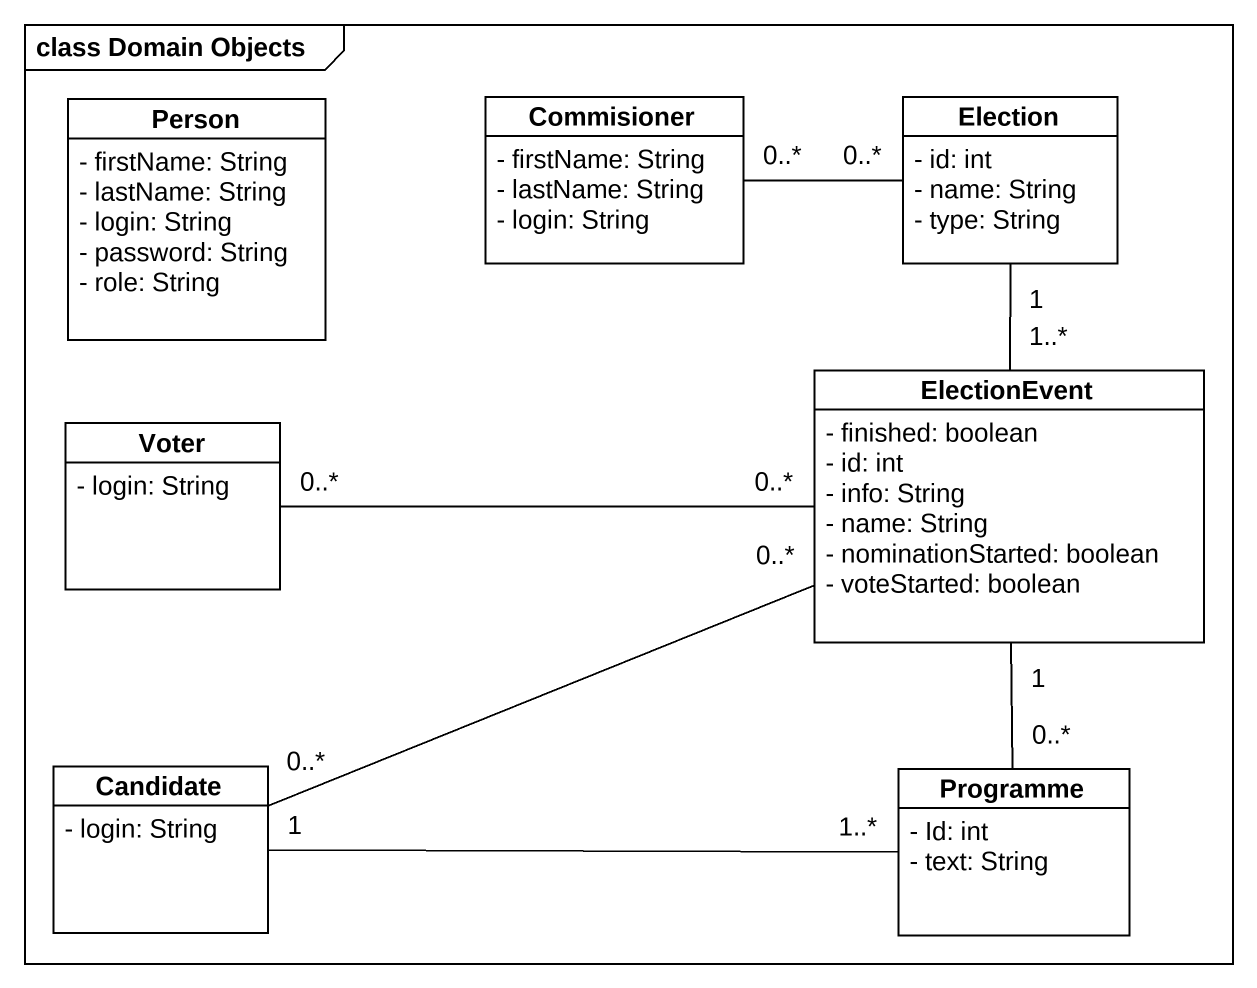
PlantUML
@startuml
mainframe class Domain Objects
hide circle
hide empty members
skinparam classAttributeIconSize 0
class "Person" as Person_ {
  - firstName: String
  - lastName: String
  - login: String
  - password: String
  - role: String
}
class Commisioner {
  - firstName: String
  - lastName: String
  - login: String
}
class Election {
  - id: int
  - name: String
  - type: String
}
class ElectionEvent {
  - finished: boolean
  - id: int
  - info: String
  - name: String
  - nominationStarted: boolean
  - voteStarted: boolean
}
class Voter {
  - login: String
}
class Candidate {
  - login: String
}
class Programme {
  - Id: int
  - text: String
}
Commisioner "0..*" -right- "0..*" Election
Election "1" -- "1..*" ElectionEvent
ElectionEvent "0..*" -left- "0..*" Candidate
Voter "0..*" -right- "0..*" ElectionEvent
Candidate "1" -right- "1..*" Programme
Programme "0..*" -up- "1" ElectionEvent
@enduml
